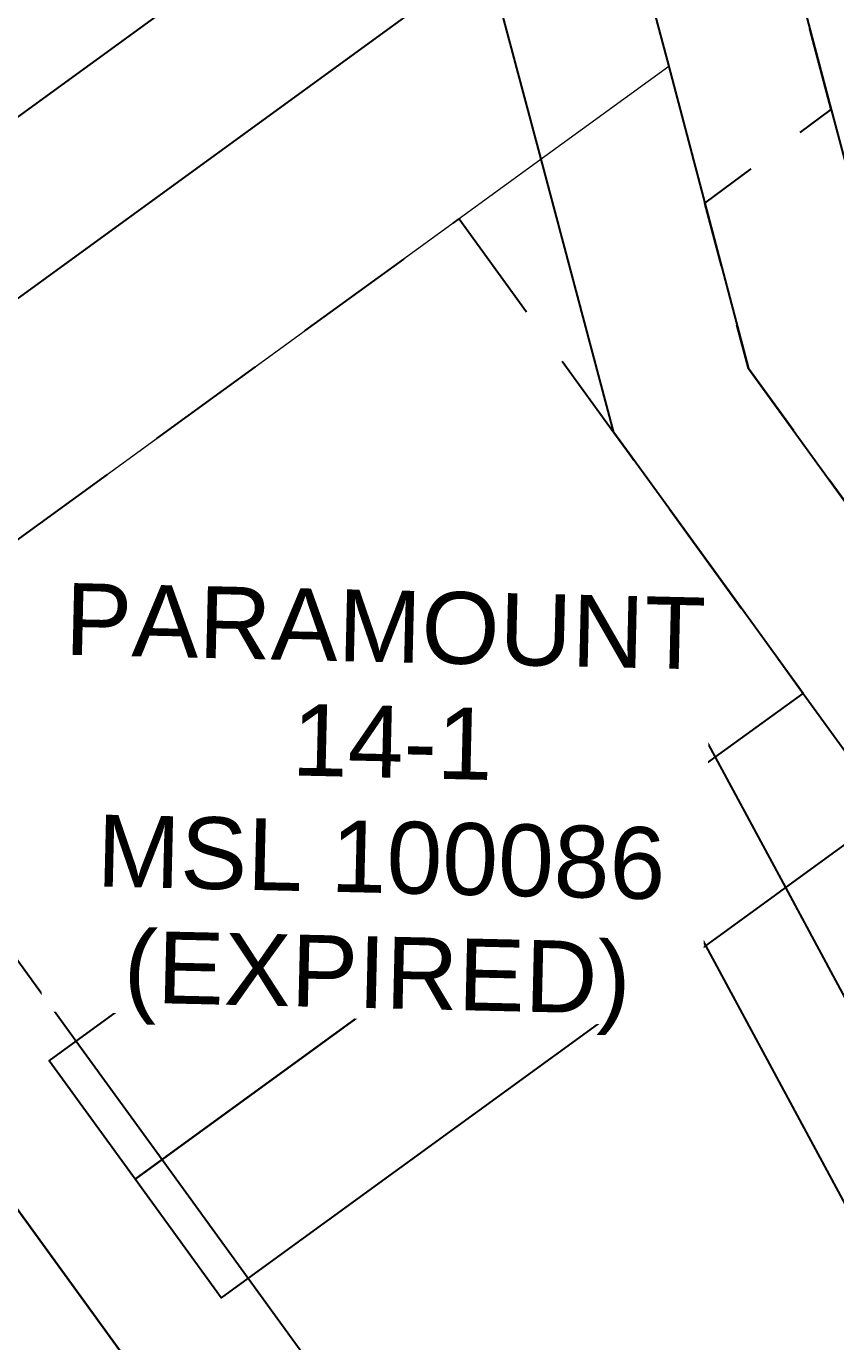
# Model space of a CAD drawing. Extents: x 390844 to 396105, y 6060704 to 6064255.
# Drawn here: x 395568.6 to 395651.5, y 6061214.7 to 6061349.3 of the extents above; entities that cross this region are included whole.
import ezdxf

# ---------------------------------------------------------------- set-up
doc = ezdxf.new("R2010")
doc.units = 0
doc.header["$LTSCALE"] = 5
doc.linetypes.add('foc-ACCESSROAD', pattern=[3.75, 2.5, -1.25])
for name, color, linetype in [('F-AR', 190, 'foc-ACCESSROAD'), ('F-RW', 190, 'Continuous'), ('F-WS', 190, 'foc-ACCESSROAD')]:
    doc.layers.add(name, color=color, linetype=linetype)
doc.layers.add('F-RW-T', color=190, linetype='Continuous', lineweight=9)
doc.layers.add('F-WS-T', color=190, linetype='Continuous', lineweight=9)
doc.styles.add('A60', font='arial.ttf', dxfattribs={"height": 7.35})

msp = doc.modelspace()

# ---------------------------------------------------------------- linework, layer by layer
at = {"layer": 'F-AR', "flags": 128}
msp.add_lwpolyline([(395695.25, 6061241.69), (395689.7, 6061249.32), (395682.37, 6061259.4), (395672.09, 6061248.01), (395663.09, 6061260.42), (395673.37, 6061271.81), (395654.95, 6061297.18), (395642.56, 6061314.25), (395638.08, 6061331.16), (395651.03, 6061340.77), (395647.37, 6061354.57), (395651.71, 6061357.73), (395639.19, 6061404.74), (395700.65, 6061448.41), (395733.17, 6061401.78), (395766.39, 6061359.04), (395784.15, 6061336.18), (395793.76, 6061325.3), (395799.3, 6061316.99), (395794.3, 6061313.65)], close=True, dxfattribs=at)
at = {"layer": 'F-RW', "flags": 128}
for points in [[(395194.57, 6060717.13), (395229.8, 6060767.75), (395232.61, 6060771.76), (395240.61, 6060783.23), (395320.65, 6060898.09), (395305.47, 6060997.49), (395379.25, 6061203.53), (395412.68, 6061227.81), (395418.2, 6061231.83), (395425.08, 6061236.83), (395426.01, 6061237.5), (395441.74, 6061248.83), (395450.07, 6061254.82), (395498.38, 6061289.61), (395595.98, 6061360.52), (395608.64, 6061383.26), (395619.18, 6061402.18), (395633.17, 6061427.32), (395592.83, 6061578.73), (395513.7, 6061875.76), (395527.24, 6062385.03), (395529.93, 6062486.27)], [(395529.93, 6062486.27), (395527.24, 6062385.03), (395513.7, 6061875.76), (395592.83, 6061578.73), (395633.17, 6061427.32), (395638.62, 6061406.83), (395639.18, 6061404.75), (395651.71, 6061357.73), (395647.37, 6061354.57), (395651.03, 6061340.77), (395656.29, 6061320.87), (395701.84, 6061258.14), (395707.73, 6061250.06), (395713.82, 6061241.6), (395714.12, 6061241.18), (395725.32, 6061225.78), (395746.68, 6061196.27), (395667.05, 6061138.43), (395672.88, 6061123.48), (395745, 6060938.68), (395756.01, 6060909.11), (395808.34, 6060768.57), (395809.11, 6060766.51), (395831.96, 6060705.15)], [(395528.74, 6061877.53), (395609.04, 6061578.32), (395643.83, 6061448.69), (395649.09, 6061425.82), (395638.62, 6061406.83), (395624.68, 6061381.54), (395614.17, 6061362.5), (395607.44, 6061350.3), (395552.46, 6061310.37), (395528.27, 6061292.8), (395507.19, 6061277.48), (395510.13, 6061273.44), (395465.61, 6061241.28), (395457.29, 6061235.27), (395440.66, 6061223.25), (395433.69, 6061218.22), (395428.19, 6061214.25), (395395.99, 6061190.98), (395354.07, 6061073.91)], [(395493.63, 6061873.39), (395571.99, 6061579.27), (395619.18, 6061402.18), (395619.98, 6061399.17), (395624.68, 6061381.54), (395625.94, 6061376.79), (395628.86, 6061365.84), (395634.38, 6061345.15), (395638.08, 6061331.16), (395642.56, 6061314.25), (395654.95, 6061297.18), (395673.37, 6061271.81), (395682.37, 6061259.4), (395689.7, 6061249.32), (395695.58, 6061241.23), (395701.66, 6061232.82), (395701.98, 6061232.38), (395713.18, 6061216.97), (395725.76, 6061199.61), (395585.68, 6061097.85), (395578.26, 6061090.04), (395571.38, 6061082.78), (395552.73, 6061063.13)], [(395701.02, 6061208.16), (395689.49, 6061224.03), (395683.4, 6061232.43), (395677.53, 6061240.51), (395672.09, 6061248.01), (395663.09, 6061260.42), (395656.95, 6061268.87), (395646.34, 6061261.14), (395644.79, 6061260.02), (395638.18, 6061255.22), (395591.31, 6061221.17), (395588.54, 6061219.15), (395579.72, 6061231.29), (395582.5, 6061233.31), (395630.99, 6061268.54), (395635.98, 6061272.16), (395639.15, 6061274.47), (395648.14, 6061281.01), (395642.78, 6061288.4), (395630.32, 6061305.57), (395628.77, 6061307.71), (395621.32, 6061335.67), (395615.8, 6061356.37)], [(395589.43, 6061164.22), (395518.92, 6061261.32), (395507.19, 6061277.48), (395528.27, 6061292.81), (395552.46, 6061310.38), (395564.21, 6061294.2), (395547.24, 6061281.88), (395540.01, 6061276.64), (395536.1, 6061273.79), (395535.1, 6061273.07), (395605.6, 6061175.96)], [(395664.67, 6061206.1), (395659.74, 6061215.25), (395638.18, 6061255.22), (395630.99, 6061268.54), (395582.5, 6061233.31), (395579.72, 6061231.29), (395570.91, 6061243.42), (395573.69, 6061245.44), (395627.17, 6061284.29), (395631.97, 6061287.78), (395639.15, 6061274.47), (395646.34, 6061261.14), (395653.18, 6061248.46), (395667.9, 6061221.18), (395672.84, 6061212.01)], [(395605.6, 6061175.96), (395535.1, 6061273.07), (395536.1, 6061273.79), (395540.01, 6061276.64), (395547.24, 6061281.88), (395556.1, 6061269.67), (395573.69, 6061245.44), (395582.5, 6061233.31), (395591.31, 6061221.17), (395617.74, 6061184.77)]]:
    msp.add_lwpolyline(points, dxfattribs=at)
at = {"layer": 'F-RW-T', "flags": 128}
msp.add_lwpolyline([(395730.99, 6060933.34), (395659.41, 6061116.75), (395653.93, 6061130.79), (395650.44, 6061139.74), (395650.16, 6061140.32), (395648.88, 6061143.76), (395725.76, 6061199.61), (395713.18, 6061216.97), (395701.98, 6061232.38), (395701.66, 6061232.82), (395695.58, 6061241.23), (395689.7, 6061249.32), (395682.37, 6061259.4), (395673.37, 6061271.81), (395654.95, 6061297.18), (395642.56, 6061314.25), (395638.08, 6061331.16), (395634.38, 6061345.15), (395621.32, 6061335.67), (395612.91, 6061329.56), (395564.21, 6061294.2), (395552.46, 6061310.37), (395607.44, 6061350.3)], dxfattribs=at)
at = {"layer": 'F-WS', "flags": 128}
msp.add_lwpolyline([(395648.52, 6061195.39), (395632.33, 6061183.64), (395626.46, 6061191.73), (395617.45, 6061185.18), (395605.31, 6061176.36), (395589.14, 6061164.61), (395586.01, 6061162.34), (395515.81, 6061259.06), (395518.92, 6061261.32), (395535.1, 6061273.07), (395536.1, 6061273.79), (395540.01, 6061276.64), (395547.24, 6061281.88), (395564.21, 6061294.2), (395612.91, 6061329.56), (395628.77, 6061307.71), (395630.32, 6061305.57), (395642.78, 6061288.4), (395648.14, 6061281.01), (395651.59, 6061276.27), (395656.95, 6061268.87), (395663.09, 6061260.42), (395672.09, 6061248.01), (395677.53, 6061240.51), (395683.09, 6061232.86), (395642.64, 6061203.48), (395648.52, 6061195.39)], close=True, dxfattribs=at)

# ---------------------------------------------------------------- next in the draw order: texts
at = {"layer": 'F-WS-T', "insert": (395572.22, 6061292.33), "char_height": 7.35, "width": 65.4715, "attachment_point": 1, "rotation": 358.6781, "line_spacing_factor": 0.963839, "style": 'A60', "bg_fill": 3, "box_fill_scale": 1.15, "bg_fill_color": 256, "bg_fill_true_color": 256, "bg_fill_transparency": 0}
msp.add_mtext('\\pi0.43283;PARAMOUNT \\P\\pi23.96185;14-1\\P\\pi4.23818;MSL 100086 \\P\\pi7.27394;(EXPIRED)', dxfattribs=at)

doc.saveas('drawing.dxf')
